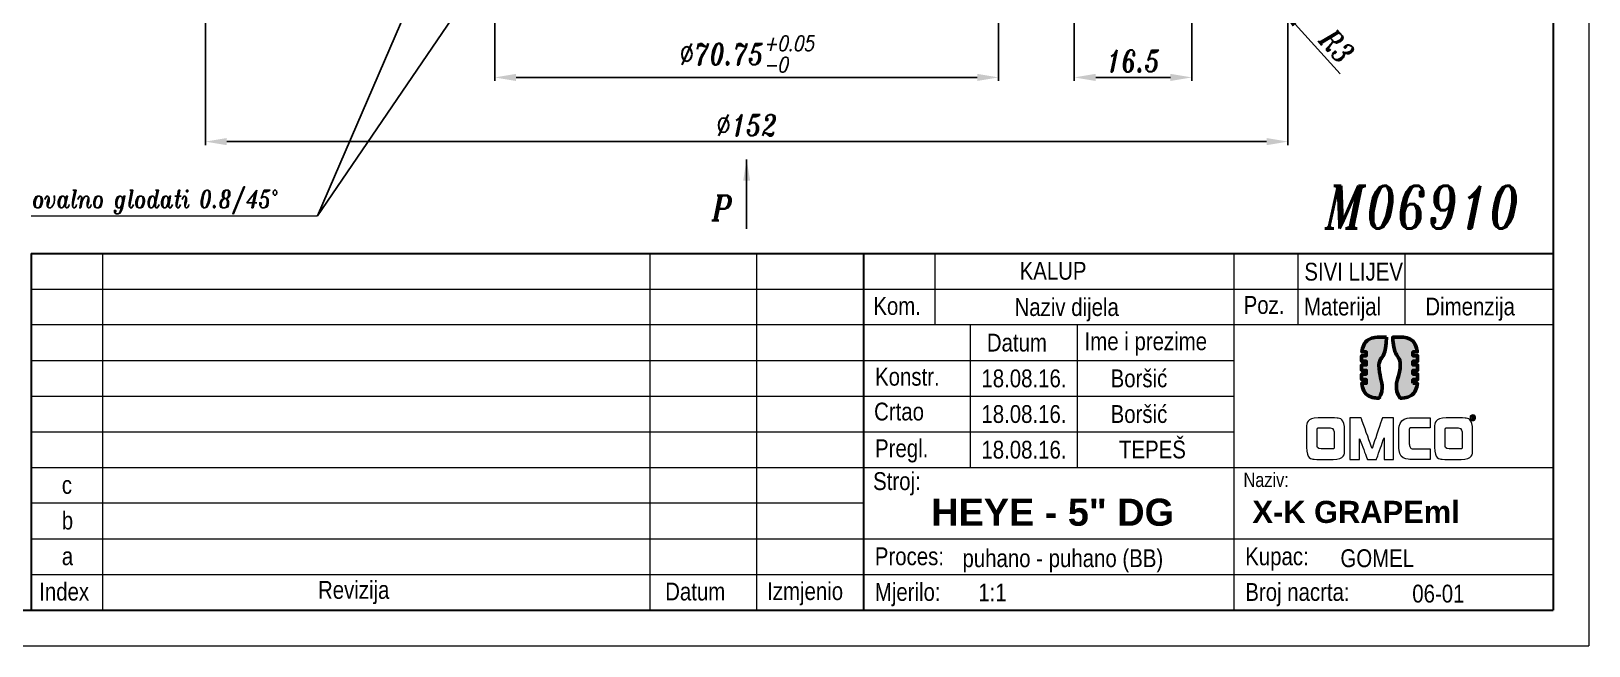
# Model space of a CAD drawing. Extents: x -409 to 884, y -94 to 506.
# Drawn here: x 212.8 to 431.5, y -94.1 to -7.9 of the extents above; entities that cross this region are included whole.
import ezdxf

# ---------------------------------------------------------------- set-up
doc = ezdxf.new("R2010")
doc.units = 0
doc.header["$LTSCALE"] = 7
doc.header["$MEASUREMENT"] = 0
doc.layers.get('0').update_dxf_attribs({"linetype": 'CONTINUOUS', "lineweight": 15})
doc.layers.add('3', color=3, linetype='CONTINUOUS', lineweight=30)
doc.layers.add('4', color=5, linetype='CONTINUOUS', lineweight=50)
doc.styles.add('ITALICT', font='ITALICT.shx', dxfattribs={"width": 0.8, "height": 3})
doc.styles.get("Standard").update_dxf_attribs({"font": 'isocp.shx', "height": 3})
doc.styles.add('style2', font='swissc.ttf')
doc.dimstyles.get("Standard").update_dxf_attribs({"dimtxt": 3, "dimasz": 3, "dimexe": 0.5, "dimexo": 0.5, "dimgap": 0.8, "dimtad": 1, "dimdsep": 46, "dimtxsty": 'ITALICT', "dimcen": 0.09, "dimazin": 2, "dimtfac": 1, "dimtmove": 0, "dimatfit": 3, "dimfxl": 1, "dimtolj": 1, "dimtzin": 0, "dimarcsym": 0})

# ---------------------------------------------------------------- blocks, each defined once
blk = doc.blocks.new('*D34')
at = {"color": 0, "lineweight": -2, "transparency": 16777216}
for p, q in [((277.88, 24.43), (277.88, -14.93)), ((348.63, 24.43), (348.63, -14.93)), ((280.88, -14.43), (345.63, -14.43))]:
    blk.add_line(p, q, dxfattribs=at)
at = {"color": 0, "transparency": 16777216}
for points in [[(280.88, -13.93), (280.88, -14.93), (277.88, -14.43)], [(345.63, -13.93), (345.63, -14.93), (348.63, -14.43)]]:
    blk.add_solid(points, dxfattribs=at)
at = {"color": 0, "transparency": 16777216, "insert": (313.26, -11.15), "char_height": 3, "attachment_point": 5, "style": 'ITALICT'}
blk.add_mtext('\\A1;%%c70.75{}{\\H0.71x;\\C3;\\S+0.05^ -0;}', dxfattribs=at)
blk = doc.blocks.new('*D61')
at = {"color": 0, "lineweight": -2, "transparency": 16777216}
for p, q in [((237.26, -3.02), (237.26, -23.93)), ((389.26, -3.02), (389.26, -23.93)), ((240.26, -23.43), (386.26, -23.43))]:
    blk.add_line(p, q, dxfattribs=at)
at = {"color": 0, "transparency": 16777216}
for points in [[(240.26, -22.93), (240.26, -23.93), (237.26, -23.43)], [(386.26, -22.93), (386.26, -23.93), (389.26, -23.43)]]:
    blk.add_solid(points, dxfattribs=at)
at = {"color": 0, "transparency": 16777216, "insert": (313.26, -21.13), "char_height": 3, "attachment_point": 5, "style": 'ITALICT'}
blk.add_mtext('\\A1;%%c152', dxfattribs=at)
blk = doc.blocks.new('*D90')
at = {"color": 0, "lineweight": -2, "transparency": 16777216}
for p, q in [((359.26, -6.02), (359.26, -14.93)), ((375.76, -6.02), (375.76, -14.93)), ((362.26, -14.43), (372.76, -14.43))]:
    blk.add_line(p, q, dxfattribs=at)
at = {"color": 0, "transparency": 16777216}
for points in [[(362.26, -13.93), (362.26, -14.93), (359.26, -14.43)], [(372.76, -13.93), (372.76, -14.93), (375.76, -14.43)]]:
    blk.add_solid(points, dxfattribs=at)
at = {"color": 0, "transparency": 16777216, "insert": (367.51, -12.13), "char_height": 3, "attachment_point": 5, "style": 'ITALICT'}
blk.add_mtext('\\A1;16.5', dxfattribs=at)
blk = doc.blocks.new('*D91')
at = {"color": 0, "lineweight": -2, "transparency": 16777216}
for p, q in [((386.26, -2.52), (388.27, -4.75)), ((396.58, -13.95), (390.28, -6.98))]:
    blk.add_line(p, q, dxfattribs=at)
at = {"color": 0, "transparency": 16777216}
blk.add_solid([(390.65, -6.64), (389.91, -7.31), (388.27, -4.75)], dxfattribs=at)
at = {"color": 0, "transparency": 16777216, "insert": (396.14, -10.03), "char_height": 3, "attachment_point": 5, "rotation": 312.1208, "style": 'ITALICT'}
blk.add_mtext('\\A1;R3', dxfattribs=at)

msp = doc.modelspace()

# ---------------------------------------------------------------- hatches: boundary and pattern name
at = {"layer": '4'}
h = msp.add_hatch(color=142, dxfattribs=at)
edge = h.paths.add_edge_path()
edge.add_spline(control_points=[(399.6271, -57.3266), (399.6271, -57.3266), (399.6271, -57.3266), (399.6271, -57.3266), (399.6271, -57.3266), (399.8498, -59.2961), (401.5897, -59.3975), (401.8468, -59.3975), (401.8468, -59.3975), (401.8468, -59.3975), (402.0398, -59.3975), (402.0398, -59.3975), (402.0398, -59.3975), (402.9534, -58.0838), (402.0332, -56.1691), (402.0332, -54.8003), (402.0332, -54.8003), (402.0332, -53.7254), (402.9796, -53.4377), (403.0833, -50.8583), (403.0833, -50.8583), (401.9914, -50.8583), (401.9914, -50.8583), (401.9914, -50.8583), (400.1482, -50.8583), (399.728, -52.28), (399.632, -52.9292)], knot_values=[0.8095238, 0.8095238, 0.8095238, 0.8095238, 0.80952381, 0.80952381, 0.80952381, 0.80952381, 0.85714286, 0.85714286, 0.85714286, 0.85714286, 0.9047619, 0.9047619, 0.9047619, 0.90476191, 0.95238095, 0.95238095, 0.95238095, 0.95238095, 1, 1, 1, 1.04761905, 1.04761905, 1.04761905, 1.04761905, 1.0952381, 1.0952381, 1.0952381, 1.0952381], degree=3, periodic=0)
edge.add_spline(control_points=[(399.632, -52.9292), (399.632, -52.9292), (400.257, -52.9292), (400.257, -52.9292)], knot_values=[0.0952381, 0.0952381, 0.0952381, 0.0952381, 0.14285714, 0.14285714, 0.14285714, 0.14285714], degree=3, periodic=0)
edge.add_spline(control_points=[(400.257, -52.9292), (400.257, -52.9292), (400.257, -52.9292), (400.257, -52.9292), (400.257, -52.9292), (400.257, -52.9292), (400.257, -53.4522), (400.257, -53.4522)], knot_values=[0.14285714, 0.14285714, 0.14285714, 0.14285714, 0.14285714, 0.14285714, 0.14285714, 0.14285714, 0.19047619, 0.19047619, 0.19047619, 0.19047619], degree=3, periodic=0)
edge.add_spline(control_points=[(400.257, -53.4522), (400.257, -53.4522), (400.257, -53.4522), (400.257, -53.4522), (400.257, -53.4522), (400.257, -53.4522), (399.6033, -53.4522), (399.6033, -53.4522)], knot_values=[0.19047619, 0.19047619, 0.19047619, 0.19047619, 0.19047619, 0.19047619, 0.19047619, 0.19047619, 0.23809523, 0.23809523, 0.23809523, 0.23809523], degree=3, periodic=0)
edge.add_spline(control_points=[(399.6033, -53.4522), (399.6033, -53.4522), (399.6033, -53.4522), (399.6033, -53.4522), (399.6033, -53.4522), (399.6033, -53.4522), (399.6033, -54.2207), (399.6033, -54.2207)], knot_values=[0.23809523, 0.23809523, 0.23809523, 0.23809523, 0.23809524, 0.23809524, 0.23809524, 0.23809524, 0.28571428, 0.28571428, 0.28571428, 0.28571428], degree=3, periodic=0)
edge.add_spline(control_points=[(399.6033, -54.2207), (399.6033, -54.2207), (399.6033, -54.2207), (399.6033, -54.2207), (399.6033, -54.2207), (399.6033, -54.2207), (400.257, -54.2207), (400.257, -54.2207)], knot_values=[0.28571428, 0.28571428, 0.28571428, 0.28571428, 0.28571429, 0.28571429, 0.28571429, 0.28571429, 0.33333333, 0.33333333, 0.33333333, 0.33333333], degree=3, periodic=0)
edge.add_spline(control_points=[(400.257, -54.2207), (400.257, -54.2207), (400.257, -54.2207), (400.257, -54.2207), (400.257, -54.2207), (400.257, -54.2207), (400.257, -54.7436), (400.257, -54.7436)], knot_values=[0.33333333, 0.33333333, 0.33333333, 0.33333333, 0.33333333, 0.33333333, 0.33333333, 0.33333333, 0.38095238, 0.38095238, 0.38095238, 0.38095238], degree=3, periodic=0)
edge.add_spline(control_points=[(400.257, -54.7436), (400.257, -54.7436), (400.257, -54.7436), (400.257, -54.7436), (400.257, -54.7436), (400.257, -54.7436), (399.6033, -54.7436), (399.6033, -54.7436)], knot_values=[0.38095238, 0.38095238, 0.38095238, 0.38095238, 0.38095238, 0.38095238, 0.38095238, 0.38095238, 0.42857143, 0.42857143, 0.42857143, 0.42857143], degree=3, periodic=0)
edge.add_spline(control_points=[(399.6033, -54.7436), (399.6033, -54.7436), (399.6033, -54.7436), (399.6033, -54.7436), (399.6033, -54.7436), (399.6033, -54.7436), (399.6033, -55.5121), (399.6033, -55.5121)], knot_values=[0.42857143, 0.42857143, 0.42857143, 0.42857143, 0.42857143, 0.42857143, 0.42857143, 0.42857143, 0.47619047, 0.47619047, 0.47619047, 0.47619047], degree=3, periodic=0)
edge.add_spline(control_points=[(399.6033, -55.5121), (399.6033, -55.5121), (399.6033, -55.5121), (399.6033, -55.5121), (399.6033, -55.5121), (399.6033, -55.5121), (400.257, -55.5121), (400.257, -55.5121)], knot_values=[0.47619047, 0.47619047, 0.47619047, 0.47619047, 0.47619048, 0.47619048, 0.47619048, 0.47619048, 0.52380952, 0.52380952, 0.52380952, 0.52380952], degree=3, periodic=0)
edge.add_spline(control_points=[(400.257, -55.5121), (400.257, -55.5121), (400.257, -55.5121), (400.257, -55.5121), (400.257, -55.5121), (400.257, -55.5121), (400.257, -56.0351), (400.257, -56.0351)], knot_values=[0.52380952, 0.52380952, 0.52380952, 0.52380952, 0.52380952, 0.52380952, 0.52380952, 0.52380952, 0.57142857, 0.57142857, 0.57142857, 0.57142857], degree=3, periodic=0)
edge.add_spline(control_points=[(400.257, -56.0351), (400.257, -56.0351), (400.257, -56.0351), (400.257, -56.0351), (400.257, -56.0351), (400.257, -56.0351), (399.6033, -56.0351), (399.6033, -56.0351)], knot_values=[0.57142857, 0.57142857, 0.57142857, 0.57142857, 0.57142857, 0.57142857, 0.57142857, 0.57142857, 0.61904761, 0.61904761, 0.61904761, 0.61904761], degree=3, periodic=0)
edge.add_spline(control_points=[(399.6033, -56.0351), (399.6033, -56.0351), (399.6033, -56.0351), (399.6033, -56.0351), (399.6033, -56.0351), (399.6033, -56.0351), (399.6033, -56.8036), (399.6033, -56.8036)], knot_values=[0.61904761, 0.61904761, 0.61904761, 0.61904761, 0.61904762, 0.61904762, 0.61904762, 0.61904762, 0.66666666, 0.66666666, 0.66666666, 0.66666666], degree=3, periodic=0)
edge.add_spline(control_points=[(399.6033, -56.8036), (399.6033, -56.8036), (399.6033, -56.8036), (399.6033, -56.8036), (399.6033, -56.8036), (399.6033, -56.8036), (400.257, -56.8036), (400.257, -56.8036)], knot_values=[0.66666666, 0.66666666, 0.66666666, 0.66666666, 0.66666667, 0.66666667, 0.66666667, 0.66666667, 0.71428571, 0.71428571, 0.71428571, 0.71428571], degree=3, periodic=0)
edge.add_spline(control_points=[(400.257, -56.8036), (400.257, -56.8036), (400.257, -56.8036), (400.257, -56.8036), (400.257, -56.8036), (400.257, -56.8036), (400.257, -57.3266), (400.257, -57.3266)], knot_values=[0.71428571, 0.71428571, 0.71428571, 0.71428571, 0.71428571, 0.71428571, 0.71428571, 0.71428572, 0.76190476, 0.76190476, 0.76190476, 0.76190476], degree=3, periodic=0)
edge.add_spline(control_points=[(400.257, -57.3266), (400.257, -57.3266), (400.257, -57.3266), (400.257, -57.3266), (400.257, -57.3266), (400.257, -57.3266), (399.6271, -57.3266), (399.6271, -57.3266)], knot_values=[0.76190476, 0.76190476, 0.76190476, 0.76190476, 0.76190476, 0.76190476, 0.76190476, 0.76190476, 0.8095238, 0.8095238, 0.8095238, 0.8095238], degree=3, periodic=0)
h = msp.add_hatch(color=253, dxfattribs=at)
edge = h.paths.add_edge_path()
edge.add_spline(control_points=[(406.7946, -55.5121), (406.7946, -55.5121), (406.7946, -55.5121), (406.7946, -55.5121), (406.7946, -55.5121), (406.7946, -55.5121), (407.4483, -55.5121), (407.4483, -55.5121)], knot_values=[0.23809524, 0.23809524, 0.23809524, 0.23809524, 0.23809524, 0.23809524, 0.23809524, 0.23809524, 0.28571428, 0.28571428, 0.28571428, 0.28571428], degree=3, periodic=0)
edge.add_spline(control_points=[(407.4483, -55.5121), (407.4483, -55.5121), (407.4483, -55.5121), (407.4483, -55.5121), (407.4483, -55.5121), (407.4483, -55.5121), (407.4483, -54.7436), (407.4483, -54.7436)], knot_values=[0.28571428, 0.28571428, 0.28571428, 0.28571428, 0.28571429, 0.28571429, 0.28571429, 0.28571429, 0.33333333, 0.33333333, 0.33333333, 0.33333333], degree=3, periodic=0)
edge.add_spline(control_points=[(407.4483, -54.7436), (407.4483, -54.7436), (407.4483, -54.7436), (407.4483, -54.7436), (407.4483, -54.7436), (407.4483, -54.7436), (406.7946, -54.7436), (406.7946, -54.7436)], knot_values=[0.33333333, 0.33333333, 0.33333333, 0.33333333, 0.33333333, 0.33333333, 0.33333333, 0.33333333, 0.38095237, 0.38095237, 0.38095237, 0.38095237], degree=3, periodic=0)
edge.add_spline(control_points=[(406.7946, -54.7436), (406.7946, -54.7436), (406.7946, -54.7436), (406.7946, -54.7436), (406.7946, -54.7436), (406.7946, -54.7436), (406.7946, -54.2207), (406.7946, -54.2207)], knot_values=[0.38095237, 0.38095237, 0.38095237, 0.38095237, 0.38095238, 0.38095238, 0.38095238, 0.38095238, 0.42857143, 0.42857143, 0.42857143, 0.42857143], degree=3, periodic=0)
edge.add_spline(control_points=[(406.7946, -54.2207), (406.7946, -54.2207), (406.7946, -54.2207), (406.7946, -54.2207), (406.7946, -54.2207), (406.7946, -54.2207), (407.4483, -54.2207), (407.4483, -54.2207)], knot_values=[0.42857143, 0.42857143, 0.42857143, 0.42857143, 0.42857143, 0.42857143, 0.42857143, 0.42857143, 0.47619047, 0.47619047, 0.47619047, 0.47619047], degree=3, periodic=0)
edge.add_spline(control_points=[(407.4483, -54.2207), (407.4483, -54.2207), (407.4483, -54.2207), (407.4483, -54.2207), (407.4483, -54.2207), (407.4483, -54.2207), (407.4483, -53.4522), (407.4483, -53.4522)], knot_values=[0.47619047, 0.47619047, 0.47619047, 0.47619047, 0.47619048, 0.47619048, 0.47619048, 0.47619048, 0.52380952, 0.52380952, 0.52380952, 0.52380952], degree=3, periodic=0)
edge.add_spline(control_points=[(407.4483, -53.4522), (407.4483, -53.4522), (407.4483, -53.4522), (407.4483, -53.4522), (407.4483, -53.4522), (407.4483, -53.4522), (406.7946, -53.4522), (406.7946, -53.4522)], knot_values=[0.52380952, 0.52380952, 0.52380952, 0.52380952, 0.52380952, 0.52380952, 0.52380952, 0.52380952, 0.57142857, 0.57142857, 0.57142857, 0.57142857], degree=3, periodic=0)
edge.add_spline(control_points=[(406.7946, -53.4522), (406.7946, -53.4522), (406.7946, -53.4522), (406.7946, -53.4522), (406.7946, -53.4522), (406.7946, -53.4522), (406.7946, -52.9292), (406.7946, -52.9292)], knot_values=[0.57142857, 0.57142857, 0.57142857, 0.57142857, 0.57142857, 0.57142857, 0.57142857, 0.57142857, 0.61904761, 0.61904761, 0.61904761, 0.61904761], degree=3, periodic=0)
edge.add_spline(control_points=[(406.7946, -52.9292), (406.7946, -52.9292), (406.7946, -52.9292), (406.7946, -52.9292), (406.7946, -52.9292), (406.7946, -52.9292), (407.4226, -52.9292), (407.4226, -52.9292)], knot_values=[0.61904761, 0.61904761, 0.61904761, 0.61904761, 0.61904762, 0.61904762, 0.61904762, 0.61904762, 0.66666666, 0.66666666, 0.66666666, 0.66666666], degree=3, periodic=0)
edge.add_spline(control_points=[(407.4226, -52.9292), (407.4226, -52.9292), (407.4226, -52.9292), (407.4226, -52.9292), (407.4226, -52.9292), (407.1927, -50.9726), (405.4614, -50.8583), (405.2048, -50.8583), (405.2048, -50.8583), (405.2048, -50.8583), (403.968, -50.8583), (403.968, -50.8583)], knot_values=[0.66666666, 0.66666666, 0.66666666, 0.66666666, 0.66666667, 0.66666667, 0.66666667, 0.66666667, 0.71428571, 0.71428571, 0.71428571, 0.71428572, 0.76190476, 0.76190476, 0.76190476, 0.76190476], degree=3, periodic=0)
edge.add_spline(control_points=[(403.968, -50.8583), (403.968, -50.8583), (403.968, -50.8583), (403.968, -50.8583), (403.968, -50.8583), (404.0718, -53.4377), (405.0187, -53.7254), (405.0187, -54.8003), (405.0187, -54.8003), (405.0187, -56.1691), (404.0982, -58.0838), (405.0118, -59.3975), (405.0118, -59.3975), (405.0118, -59.3975), (405.0745, -59.3975), (405.0745, -59.3975), (405.0745, -59.3975), (406.9177, -59.3975), (407.3294, -57.9758), (407.4214, -57.3266)], knot_values=[0.76190476, 0.76190476, 0.76190476, 0.76190476, 0.76190476, 0.76190476, 0.76190476, 0.76190476, 0.80952381, 0.80952381, 0.80952381, 0.80952381, 0.85714286, 0.85714286, 0.85714286, 0.85714286, 0.9047619, 0.9047619, 0.9047619, 0.90476191, 0.95238095, 0.95238095, 0.95238095, 0.95238095], degree=3, periodic=0)
edge.add_spline(control_points=[(407.4214, -57.3266), (407.4214, -57.3266), (406.7946, -57.3266), (406.7946, -57.3266), (406.7946, -57.3266), (406.7946, -56.8036), (406.7946, -56.8036)], knot_values=[0.95238095, 0.95238095, 0.95238095, 0.95238095, 1, 1, 1, 1.04761905, 1.04761905, 1.04761905, 1.04761905], degree=3, periodic=0)
edge.add_spline(control_points=[(406.7946, -56.8036), (406.7946, -56.8036), (406.7946, -56.8036), (406.7946, -56.8036), (406.7946, -56.8036), (406.7946, -56.8036), (407.4483, -56.8036), (407.4483, -56.8036)], knot_values=[0.04761905, 0.04761905, 0.04761905, 0.04761905, 0.04761905, 0.04761905, 0.04761905, 0.04761905, 0.09523809, 0.09523809, 0.09523809, 0.09523809], degree=3, periodic=0)
edge.add_spline(control_points=[(407.4483, -56.8036), (407.4483, -56.8036), (407.4483, -56.8036), (407.4483, -56.8036), (407.4483, -56.8036), (407.4483, -56.8036), (407.4483, -56.0351), (407.4483, -56.0351)], knot_values=[0.09523809, 0.09523809, 0.09523809, 0.09523809, 0.0952381, 0.0952381, 0.0952381, 0.0952381, 0.14285714, 0.14285714, 0.14285714, 0.14285714], degree=3, periodic=0)
edge.add_spline(control_points=[(407.4483, -56.0351), (407.4483, -56.0351), (407.4483, -56.0351), (407.4483, -56.0351), (407.4483, -56.0351), (407.4483, -56.0351), (406.7946, -56.0351), (406.7946, -56.0351)], knot_values=[0.14285714, 0.14285714, 0.14285714, 0.14285714, 0.14285714, 0.14285714, 0.14285714, 0.14285714, 0.19047619, 0.19047619, 0.19047619, 0.19047619], degree=3, periodic=0)
edge.add_spline(control_points=[(406.7946, -56.0351), (406.7946, -56.0351), (406.7946, -56.0351), (406.7946, -56.0351), (406.7946, -56.0351), (406.7946, -56.0351), (406.7946, -55.5121), (406.7946, -55.5121)], knot_values=[0.19047619, 0.19047619, 0.19047619, 0.19047619, 0.19047619, 0.19047619, 0.19047619, 0.19047619, 0.23809524, 0.23809524, 0.23809524, 0.23809524], degree=3, periodic=0)

# ---------------------------------------------------------------- linework, layer by layer
for p, q in [((431.4997, 506.465), (431.4997, -94.1371)), ((212.8033, -33.8259), (253.0023, -33.8259)), ((222.8161, -39.1371), (222.8161, -89.1371)), ((299.6579, -39.1371), (299.6579, -89.1371)), ((314.6579, -39.1371), (314.6579, -89.1371)), ((339.6579, -39.1371), (339.6579, -49.1371)), ((381.6579, -39.1371), (381.6579, -89.1371)), ((390.6579, -39.1371), (390.6579, -49.1371)), ((405.6579, -39.1371), (405.6579, -49.1371)), ((212.8161, -44.1371), (426.4997, -44.1371)), ((426.4997, -49.1371), (212.8161, -49.1371)), ((344.6579, -49.1371), (344.6579, -69.1371)), ((359.6579, -49.1371), (359.6579, -69.1371)), ((212.8161, -54.1371), (381.6579, -54.1371)), ((212.8161, -59.1371), (381.6579, -59.1371)), ((212.8161, -64.1371), (381.6579, -64.1371)), ((212.8161, -69.1371), (426.4997, -69.1371)), ((329.6579, -74.1371), (212.8161, -74.1371)), ((212.8161, -79.1371), (426.4997, -79.1371)), ((212.8161, -84.1371), (426.4997, -84.1371)), ((11.4997, -94.1371), (431.4997, -94.1371))]:
    msp.add_line(p, q)
for points, knots in [([(395.5926, -67.9977), (395.5926, -67.9977), (393.395, -67.9977), (393.395, -67.9977), (393.395, -67.9977), (393.2078, -67.9977), (391.8675, -67.9191), (391.8675, -66.2929), (391.8675, -66.2929), (391.8675, -66.2929), (391.8675, -63.8095), (391.8675, -63.8095), (391.8675, -63.8095), (391.8675, -63.8095), (391.8675, -62.1834), (393.4934, -62.1834), (393.4934, -62.1834), (393.4934, -62.1834), (395.6813, -62.1834), (395.6813, -62.1834), (395.6813, -62.1834), (395.8685, -62.1834), (397.2088, -62.2722), (397.2088, -63.8982), (397.2088, -63.8982), (397.2088, -63.8982), (397.2088, -66.3717), (397.2088, -66.3717), (397.2088, -66.3717), (397.2088, -66.3717), (397.2187, -67.9977), (395.5926, -67.9977)], [0, 0, 0, 0, 0.125, 0.125, 0.125, 0.1875, 0.25, 0.25, 0.25, 0.3125, 0.375, 0.375, 0.375, 0.4375, 0.5, 0.5, 0.5, 0.5625, 0.625, 0.625, 0.625, 0.6875, 0.75, 0.75, 0.75, 0.8125, 0.875, 0.875, 0.875, 0.9375, 1, 1, 1, 1]), ([(402.7472, -67.9977), (402.7472, -67.9977), (402.7472, -64.9526), (402.7472, -64.9526), (402.7472, -64.9526), (402.7472, -64.9526), (401.6829, -67.9977), (401.6829, -67.9977), (401.6829, -67.9977), (401.6829, -67.9977), (400.4017, -67.9977), (400.4017, -67.9977), (400.4017, -67.9977), (400.4017, -67.9977), (399.3178, -65.0904), (399.3178, -65.0904), (399.3178, -65.0904), (399.3178, -65.0904), (399.3178, -67.9977), (399.3178, -67.9977), (399.3178, -67.9977), (399.3178, -67.9977), (397.9478, -67.9977), (397.9478, -67.9977), (397.9478, -67.9977), (397.9478, -67.9977), (397.9478, -62.1834), (397.9478, -62.1834), (397.9478, -62.1834), (397.9478, -62.1834), (399.5344, -62.1834), (399.5344, -62.1834), (399.5344, -62.1834), (399.5344, -62.1834), (401.0619, -66.4704), (401.0619, -66.4704), (401.0619, -66.4704), (401.0619, -66.4704), (402.5205, -62.1834), (402.5205, -62.1834), (402.5205, -62.1834), (402.5205, -62.1834), (404.0778, -62.1834), (404.0778, -62.1834), (404.0778, -62.1834), (404.0778, -62.1834), (404.0778, -67.9977), (404.0778, -67.9977), (404.0778, -67.9977), (404.0778, -67.9977), (402.7472, -67.9977), (402.7472, -67.9977)], [0, 0, 0, 0, 0.07692308, 0.07692308, 0.07692308, 0.11538462, 0.15384615, 0.15384615, 0.15384615, 0.19230769, 0.23076923, 0.23076923, 0.23076923, 0.26923077, 0.30769231, 0.30769231, 0.30769231, 0.34615385, 0.38461538, 0.38461538, 0.38461538, 0.42307692, 0.46153846, 0.46153846, 0.46153846, 0.5, 0.53846154, 0.53846154, 0.53846154, 0.57692308, 0.61538462, 0.61538462, 0.61538462, 0.65384615, 0.69230769, 0.69230769, 0.69230769, 0.73076923, 0.76923077, 0.76923077, 0.76923077, 0.80769231, 0.84615385, 0.84615385, 0.84615385, 0.88461538, 0.92307692, 0.92307692, 0.92307692, 0.96153846, 1, 1, 1, 1]), ([(409.2024, -66.5197), (409.2024, -66.5197), (406.8665, -66.5197), (406.8665, -66.5197), (406.8665, -66.5197), (406.2948, -66.5197), (406.2948, -65.8592), (406.2948, -65.8592), (406.2948, -65.8592), (406.2948, -65.8592), (406.2948, -63.7602), (406.2948, -63.7602), (406.2948, -63.7602), (406.2948, -63.573), (406.4822, -63.5632), (406.4822, -63.5632), (406.4822, -63.5632), (406.4822, -63.5632), (409.2024, -63.5632), (409.2024, -63.5632), (409.2024, -63.5632), (409.2024, -63.5632), (409.2024, -62.1834), (409.2024, -62.1834), (409.2024, -62.1834), (409.2024, -62.1834), (406.4429, -62.1834), (406.4429, -62.1834), (406.4429, -62.1834), (404.8168, -62.1834), (404.8168, -63.8095), (404.8168, -63.8095), (404.8168, -63.8095), (404.8168, -63.8095), (404.8168, -66.2929), (404.8168, -66.2929), (404.8168, -66.2929), (404.8168, -67.9191), (406.157, -67.9977), (406.3442, -67.9977), (406.3442, -67.9977), (406.3442, -67.9977), (409.2024, -67.9977), (409.2024, -67.9977), (409.2024, -67.9977), (409.2024, -67.9977), (409.2024, -66.5197), (409.2024, -66.5197)], [0, 0, 0, 0, 0.08333333, 0.08333333, 0.08333333, 0.125, 0.16666667, 0.16666667, 0.16666667, 0.20833333, 0.25, 0.25, 0.25, 0.29166667, 0.33333333, 0.33333333, 0.33333333, 0.375, 0.41666667, 0.41666667, 0.41666667, 0.45833333, 0.5, 0.5, 0.5, 0.54166667, 0.58333333, 0.58333333, 0.58333333, 0.625, 0.66666667, 0.66666667, 0.66666667, 0.70833333, 0.75, 0.75, 0.75, 0.79166667, 0.83333333, 0.83333333, 0.83333333, 0.875, 0.91666667, 0.91666667, 0.91666667, 0.95833333, 1, 1, 1, 1]), ([(413.5678, -67.9977), (413.5678, -67.9977), (411.3702, -67.9977), (411.3702, -67.9977), (411.3702, -67.9977), (411.183, -67.9977), (409.8429, -67.9191), (409.8429, -66.2929), (409.8429, -66.2929), (409.8429, -66.2929), (409.843, -63.8095), (409.843, -63.8095), (409.843, -63.8095), (409.843, -63.8095), (409.8429, -62.1834), (411.4688, -62.1834), (411.4688, -62.1834), (411.4688, -62.1834), (413.6567, -62.1834), (413.6567, -62.1834), (413.6567, -62.1834), (413.8438, -62.1834), (415.1841, -62.2722), (415.1841, -63.8982), (415.1841, -63.8982), (415.1841, -63.8982), (415.1841, -66.3717), (415.1841, -66.3717), (415.1841, -66.3717), (415.1841, -66.3717), (415.1939, -67.9977), (413.5678, -67.9977)], [0, 0, 0, 0, 0.125, 0.125, 0.125, 0.1875, 0.25, 0.25, 0.25, 0.3125, 0.375, 0.375, 0.375, 0.4375, 0.5, 0.5, 0.5, 0.5625, 0.625, 0.625, 0.625, 0.6875, 0.75, 0.75, 0.75, 0.8125, 0.875, 0.875, 0.875, 0.9375, 1, 1, 1, 1]), ([(415.2073, -62.5524), (414.9908, -62.5524), (414.8151, -62.3765), (414.8151, -62.1602), (414.8151, -62.1602), (414.8151, -61.9438), (414.9908, -61.768), (415.2073, -61.768), (415.2073, -61.768), (415.4238, -61.768), (415.5996, -61.9438), (415.5996, -62.1602), (415.5996, -62.1602), (415.5996, -62.3765), (415.4238, -62.5524), (415.2073, -62.5524)], [0, 0, 0, 0, 0.25, 0.25, 0.25, 0.375, 0.5, 0.5, 0.5, 0.625, 0.75, 0.75, 0.75, 0.875, 1, 1, 1, 1]), ([(415.2073, -61.8544), (415.0396, -61.8544), (414.9016, -61.9924), (414.9016, -62.1602), (414.9016, -62.1602), (414.9016, -62.3279), (415.0396, -62.4657), (415.2073, -62.4657), (415.2073, -62.4657), (415.3751, -62.4657), (415.5131, -62.3279), (415.5131, -62.1602), (415.5131, -62.1602), (415.5131, -61.9924), (415.3751, -61.8544), (415.2073, -61.8544)], [0, 0, 0, 0, 0.25, 0.25, 0.25, 0.375, 0.5, 0.5, 0.5, 0.625, 0.75, 0.75, 0.75, 0.875, 1, 1, 1, 1]), ([(415.2965, -62.2277), (415.2965, -62.2277), (415.3778, -62.352), (415.3778, -62.352), (415.3778, -62.352), (415.3778, -62.352), (415.2695, -62.352), (415.2695, -62.352), (415.2695, -62.352), (415.2695, -62.352), (415.202, -62.2413), (415.202, -62.2413), (415.202, -62.2413), (415.202, -62.2413), (415.1585, -62.2413), (415.1585, -62.2413), (415.1585, -62.2413), (415.1585, -62.2413), (415.1585, -62.352), (415.1585, -62.352), (415.1585, -62.352), (415.1585, -62.352), (415.0612, -62.352), (415.0612, -62.352), (415.0612, -62.352), (415.0612, -62.352), (415.0612, -61.9546), (415.0612, -61.9546), (415.0612, -61.9546), (415.0612, -61.9546), (415.2344, -61.9546), (415.2344, -61.9546), (415.2344, -61.9546), (415.2668, -61.9546), (415.3859, -61.9546), (415.3859, -62.0978), (415.3859, -62.0978), (415.3859, -62.1735), (415.34, -62.2113), (415.2965, -62.2277)], [0, 0, 0, 0, 0.1, 0.1, 0.1, 0.15, 0.2, 0.2, 0.2, 0.25, 0.3, 0.3, 0.3, 0.35, 0.4, 0.4, 0.4, 0.45, 0.5, 0.5, 0.5, 0.55, 0.6, 0.6, 0.6, 0.65, 0.7, 0.7, 0.7, 0.75, 0.8, 0.8, 0.8, 0.85, 0.9, 0.9, 0.9, 0.95, 1, 1, 1, 1]), ([(415.21, -62.0383), (415.21, -62.0383), (415.1585, -62.0383), (415.1585, -62.0383), (415.1585, -62.0383), (415.1585, -62.0383), (415.1585, -62.1627), (415.1585, -62.1627), (415.1585, -62.1627), (415.1585, -62.1627), (415.21, -62.1627), (415.21, -62.1627), (415.21, -62.1627), (415.2614, -62.1627), (415.283, -62.1438), (415.283, -62.0978), (415.283, -62.0978), (415.283, -62.0519), (415.2614, -62.0383), (415.21, -62.0383)], [0, 0, 0, 0, 0.2, 0.2, 0.2, 0.3, 0.4, 0.4, 0.4, 0.5, 0.6, 0.6, 0.6, 0.7, 0.8, 0.8, 0.8, 0.9, 1, 1, 1, 1]), ([(395.7305, -64.2332), (395.7305, -64.2332), (395.7305, -63.5632), (395.159, -63.5632), (395.159, -63.5632), (395.159, -63.5632), (393.533, -63.5632), (393.533, -63.5632), (393.533, -63.5632), (393.533, -63.5632), (393.3457, -63.573), (393.3457, -63.7602), (393.3457, -63.7602), (393.3457, -63.7602), (393.3457, -65.8592), (393.3457, -65.8592), (393.3457, -65.8592), (393.3457, -65.8592), (393.3457, -66.5197), (393.9173, -66.5197), (393.9173, -66.5197), (393.9173, -66.5197), (395.5433, -66.5197), (395.5433, -66.5197), (395.5433, -66.5197), (395.5433, -66.5197), (395.7305, -66.5197), (395.7305, -66.3324), (395.7305, -66.3324), (395.7305, -66.3324), (395.7305, -64.2332), (395.7305, -64.2332)], [0, 0, 0, 0, 0.125, 0.125, 0.125, 0.1875, 0.25, 0.25, 0.25, 0.3125, 0.375, 0.375, 0.375, 0.4375, 0.5, 0.5, 0.5, 0.5625, 0.625, 0.625, 0.625, 0.6875, 0.75, 0.75, 0.75, 0.8125, 0.875, 0.875, 0.875, 0.9375, 1, 1, 1, 1]), ([(413.7058, -64.2332), (413.7058, -64.2332), (413.7058, -63.5632), (413.1342, -63.5632), (413.1342, -63.5632), (413.1342, -63.5632), (411.5083, -63.5632), (411.5083, -63.5632), (411.5083, -63.5632), (411.5083, -63.5632), (411.3209, -63.573), (411.3209, -63.7602), (411.3209, -63.7602), (411.3209, -63.7602), (411.3209, -65.8592), (411.3209, -65.8592), (411.3209, -65.8592), (411.3209, -65.8592), (411.3209, -66.5197), (411.8926, -66.5197), (411.8926, -66.5197), (411.8926, -66.5197), (413.5186, -66.5197), (413.5186, -66.5197), (413.5186, -66.5197), (413.5186, -66.5197), (413.7058, -66.5197), (413.7058, -66.3324), (413.7058, -66.3324), (413.7058, -66.3324), (413.7058, -64.2332), (413.7058, -64.2332)], [0, 0, 0, 0, 0.125, 0.125, 0.125, 0.1875, 0.25, 0.25, 0.25, 0.3125, 0.375, 0.375, 0.375, 0.4375, 0.5, 0.5, 0.5, 0.5625, 0.625, 0.625, 0.625, 0.6875, 0.75, 0.75, 0.75, 0.8125, 0.875, 0.875, 0.875, 0.9375, 1, 1, 1, 1])]:
    msp.add_open_spline(points, degree=3, knots=knots)
at = {"layer": '3'}
for p, q in [((426.4997, 501.465), (426.4997, -89.1371)), ((212.8161, -39.1371), (426.4997, -39.1371)), ((212.8161, -39.1371), (212.8161, -89.1371)), ((329.6579, -39.1371), (329.6579, -89.1371)), ((426.4997, -39.1371), (426.4997, -89.1371)), ((31.4997, -89.1371), (426.4997, -89.1371)), ((212.8161, -89.1371), (426.4997, -89.1371))]:
    msp.add_line(p, q, dxfattribs=at)
at = {"layer": '4', "color": 142}
msp.add_open_spline([(403.0833, -50.8583), (403.0833, -50.8583), (401.9914, -50.8583), (401.9914, -50.8583), (401.9914, -50.8583), (400.1482, -50.8583), (399.728, -52.28), (399.632, -52.9292), (399.632, -52.9292), (399.632, -52.9292), (400.257, -52.9292), (400.257, -52.9292), (400.257, -52.9292), (400.257, -52.9292), (400.257, -53.4522), (400.257, -53.4522), (400.257, -53.4522), (400.257, -53.4522), (399.6033, -53.4522), (399.6033, -53.4522), (399.6033, -53.4522), (399.6033, -53.4522), (399.6033, -54.2207), (399.6033, -54.2207), (399.6033, -54.2207), (399.6033, -54.2207), (400.257, -54.2207), (400.257, -54.2207), (400.257, -54.2207), (400.257, -54.2207), (400.257, -54.7436), (400.257, -54.7436), (400.257, -54.7436), (400.257, -54.7436), (399.6033, -54.7436), (399.6033, -54.7436), (399.6033, -54.7436), (399.6033, -54.7436), (399.6033, -55.5121), (399.6033, -55.5121), (399.6033, -55.5121), (399.6033, -55.5121), (400.257, -55.5121), (400.257, -55.5121), (400.257, -55.5121), (400.257, -55.5121), (400.257, -56.0351), (400.257, -56.0351), (400.257, -56.0351), (400.257, -56.0351), (399.6033, -56.0351), (399.6033, -56.0351), (399.6033, -56.0351), (399.6033, -56.0351), (399.6033, -56.8036), (399.6033, -56.8036), (399.6033, -56.8036), (399.6033, -56.8036), (400.257, -56.8036), (400.257, -56.8036), (400.257, -56.8036), (400.257, -56.8036), (400.257, -57.3266), (400.257, -57.3266), (400.257, -57.3266), (400.257, -57.3266), (399.6271, -57.3266), (399.6271, -57.3266), (399.6271, -57.3266), (399.8498, -59.2961), (401.5897, -59.3975), (401.8468, -59.3975), (401.8468, -59.3975), (401.8468, -59.3975), (402.0398, -59.3975), (402.0398, -59.3975), (402.0398, -59.3975), (402.9534, -58.0838), (402.0332, -56.1691), (402.0332, -54.8003), (402.0332, -54.8003), (402.0332, -53.7254), (402.9796, -53.4377), (403.0833, -50.8583)], degree=3, knots=[0, 0, 0, 0, 0.04761905, 0.04761905, 0.04761905, 0.07142857, 0.0952381, 0.0952381, 0.0952381, 0.11904762, 0.14285714, 0.14285714, 0.14285714, 0.16666667, 0.19047619, 0.19047619, 0.19047619, 0.21428571, 0.23809524, 0.23809524, 0.23809524, 0.26190476, 0.28571429, 0.28571429, 0.28571429, 0.30952381, 0.33333333, 0.33333333, 0.33333333, 0.35714286, 0.38095238, 0.38095238, 0.38095238, 0.4047619, 0.42857143, 0.42857143, 0.42857143, 0.45238095, 0.47619048, 0.47619048, 0.47619048, 0.5, 0.52380952, 0.52380952, 0.52380952, 0.54761905, 0.57142857, 0.57142857, 0.57142857, 0.5952381, 0.61904762, 0.61904762, 0.61904762, 0.64285714, 0.66666667, 0.66666667, 0.66666667, 0.69047619, 0.71428571, 0.71428571, 0.71428571, 0.73809524, 0.76190476, 0.76190476, 0.76190476, 0.78571429, 0.80952381, 0.80952381, 0.80952381, 0.83333333, 0.85714286, 0.85714286, 0.85714286, 0.88095238, 0.9047619, 0.9047619, 0.9047619, 0.92857143, 0.95238095, 0.95238095, 0.95238095, 0.97619048, 1, 1, 1, 1], dxfattribs=at)
at = {"layer": '4', "color": 253}
msp.add_open_spline([(406.7946, -57.3266), (406.7946, -57.3266), (406.7946, -56.8036), (406.7946, -56.8036), (406.7946, -56.8036), (406.7946, -56.8036), (407.4483, -56.8036), (407.4483, -56.8036), (407.4483, -56.8036), (407.4483, -56.8036), (407.4483, -56.0351), (407.4483, -56.0351), (407.4483, -56.0351), (407.4483, -56.0351), (406.7946, -56.0351), (406.7946, -56.0351), (406.7946, -56.0351), (406.7946, -56.0351), (406.7946, -55.5121), (406.7946, -55.5121), (406.7946, -55.5121), (406.7946, -55.5121), (407.4483, -55.5121), (407.4483, -55.5121), (407.4483, -55.5121), (407.4483, -55.5121), (407.4483, -54.7436), (407.4483, -54.7436), (407.4483, -54.7436), (407.4483, -54.7436), (406.7946, -54.7436), (406.7946, -54.7436), (406.7946, -54.7436), (406.7946, -54.7436), (406.7946, -54.2207), (406.7946, -54.2207), (406.7946, -54.2207), (406.7946, -54.2207), (407.4483, -54.2207), (407.4483, -54.2207), (407.4483, -54.2207), (407.4483, -54.2207), (407.4483, -53.4522), (407.4483, -53.4522), (407.4483, -53.4522), (407.4483, -53.4522), (406.7946, -53.4522), (406.7946, -53.4522), (406.7946, -53.4522), (406.7946, -53.4522), (406.7946, -52.9292), (406.7946, -52.9292), (406.7946, -52.9292), (406.7946, -52.9292), (407.4226, -52.9292), (407.4226, -52.9292), (407.4226, -52.9292), (407.1927, -50.9726), (405.4614, -50.8583), (405.2048, -50.8583), (405.2048, -50.8583), (405.2048, -50.8583), (403.968, -50.8583), (403.968, -50.8583), (403.968, -50.8583), (404.0718, -53.4377), (405.0187, -53.7254), (405.0187, -54.8003), (405.0187, -54.8003), (405.0187, -56.1691), (404.0982, -58.0838), (405.0118, -59.3975), (405.0118, -59.3975), (405.0118, -59.3975), (405.0745, -59.3975), (405.0745, -59.3975), (405.0745, -59.3975), (406.9177, -59.3975), (407.3294, -57.9758), (407.4214, -57.3266), (407.4214, -57.3266), (407.4214, -57.3266), (406.7946, -57.3266), (406.7946, -57.3266)], degree=3, knots=[0, 0, 0, 0, 0.04761905, 0.04761905, 0.04761905, 0.07142857, 0.0952381, 0.0952381, 0.0952381, 0.11904762, 0.14285714, 0.14285714, 0.14285714, 0.16666667, 0.19047619, 0.19047619, 0.19047619, 0.21428571, 0.23809524, 0.23809524, 0.23809524, 0.26190476, 0.28571429, 0.28571429, 0.28571429, 0.30952381, 0.33333333, 0.33333333, 0.33333333, 0.35714286, 0.38095238, 0.38095238, 0.38095238, 0.4047619, 0.42857143, 0.42857143, 0.42857143, 0.45238095, 0.47619048, 0.47619048, 0.47619048, 0.5, 0.52380952, 0.52380952, 0.52380952, 0.54761905, 0.57142857, 0.57142857, 0.57142857, 0.5952381, 0.61904762, 0.61904762, 0.61904762, 0.64285714, 0.66666667, 0.66666667, 0.66666667, 0.69047619, 0.71428571, 0.71428571, 0.71428571, 0.73809524, 0.76190476, 0.76190476, 0.76190476, 0.78571429, 0.80952381, 0.80952381, 0.80952381, 0.83333333, 0.85714286, 0.85714286, 0.85714286, 0.88095238, 0.9047619, 0.9047619, 0.9047619, 0.92857143, 0.95238095, 0.95238095, 0.95238095, 0.97619048, 1, 1, 1, 1], dxfattribs=at)

# ---------------------------------------------------------------- texts
at = {"style": 'ITALICT', "width": 0.8}
for s, height, p in [('ovalno glodati 0.8/45%%d', 2.5, (212.9295, -32.7292)), ('M06910', 6, (394.4453, -35.6309)), ('P', 3.5, (308.386, -34.5052))]:
    msp.add_text(s, height=height, dxfattribs=at).set_placement(p)
at = {"style": 'style2'}
for s, height, p in [('KALUP', 2.5, (351.5836, -42.7969)), ('SIVI LIJEV', 2.5, (391.5587, -42.9214)), ('Kom.', 2.5, (331.042, -47.7322)), ('Naziv dijela', 2.5, (350.8703, -47.8833)), ('Poz.', 2.5, (383.0367, -47.5867)), ('Materijal', 2.5, (391.5127, -47.8085)), ('Dimenzija', 2.5, (408.5524, -47.804)), ('Ime i prezime', 2.5, (360.706, -52.6783)), ('Datum', 2.5, (346.9823, -52.8664)), ('Konstr.', 2.5, (331.2841, -57.6522)), ('18.08.16.', 2.5, (346.2169, -57.8825)), ('Boršić', 2.5, (364.3597, -57.8825)), ('Crtao', 2.5, (331.1511, -62.5351)), ('18.08.16.', 2.5, (346.2169, -62.8825)), ('Boršić', 2.5, (364.3597, -62.8825)), ('Pregl.', 2.5, (331.2841, -67.6839)), ('18.08.16.', 2.5, (346.2169, -67.8825)), ('TEPEŠ', 2.5, (365.5371, -67.8566)), ('Stroj:', 2.5, (331.0118, -72.2925)), ('Naziv:', 2, (383.0118, -71.8652)), ('c', 2.5, (217.1073, -72.8232)), ('b', 2.5, (217.1073, -77.8232)), ('a', 2.5, (217.1073, -82.8232)), ('Proces:', 2.5, (331.254, -82.8327)), ('puhano - puhano (BB)', 2.5, (343.5599, -83.1014)), ('Kupac:', 2.5, (383.254, -82.8327)), ('GOMEL', 2.5, (396.621, -83.1014)), ('Index', 2.5, (213.9321, -87.7887)), ('Revizija', 2.5, (253.0774, -87.5431)), ('Datum', 2.5, (301.8199, -87.7714)), ('Izmjenio', 2.5, (316.1326, -87.7136)), ('Mjerilo:', 2.5, (331.254, -87.8327)), ('Broj nacrta:', 2.5, (383.267, -87.8356)), ('1:1', 2.5, (345.7779, -87.9087)), ('06-01', 2.5, (406.7101, -88.0671))]:
    msp.add_text(s, height=height, dxfattribs=at).set_placement(p)
at = {"attachment_point": 1}
for s, insert, char_height, width in [('{\\fArial|b1|i0|c238|p34;HEYE - 5" DG}', (339.1811, -73.5025), 3.8, 38.107033), ('{\\fArial|b1|i0|c238|p34;X-K GRAPEml}', (384.2625, -73.8049), 3.1, 44.186058)]:
    msp.add_mtext(s, dxfattribs=dict(at, insert=insert, char_height=char_height, width=width))

# ---------------------------------------------------------------- dimensions: what is measured, and where the dimension line sits
dim = msp.add_linear_dim(base=(348.6311, -14.4335), p1=(277.8811, 24.9253), p2=(348.6311, 24.9253), text='%%c<>{}{\\H0.71x;\\C3;\\S+0.05^ -0;}', dimstyle='Standard', override={"dimtp": 0.05, "dimtm": 0, "dimtmove": 0})
dim.commit()
dim.dimension.update_dxf_attribs({"geometry": '*D34', "text_midpoint": (313.2561, -11.1485)})
dim = msp.add_linear_dim(base=(389.2561, -23.4335), p1=(237.2561, -2.5247), p2=(389.2561, -2.5247), text='%%c<>', dimstyle='Standard', override={"dimtmove": 0})
dim.commit()
dim.dimension.update_dxf_attribs({"geometry": '*D61', "text_midpoint": (313.2561, -23.4335), "dimtype": 160})
dim = msp.add_radius_dim(center=(386.2561, -2.5247), mpoint=(388.2682, -4.7499), dimstyle='Standard')
dim.commit()
dim.dimension.update_dxf_attribs({"geometry": '*D91', "text_midpoint": (396.1445, -10.0312)})
dim = msp.add_linear_dim(base=(375.7561, -14.4335), p1=(359.2561, -5.5247), p2=(375.7561, -5.5247), dimstyle='Standard')
dim.commit()
dim.dimension.update_dxf_attribs({"geometry": '*D90', "text_midpoint": (367.5061, -12.1335)})

# ---------------------------------------------------------------- leaders
for points in [[(270.3581, 6.3458), (253.0023, -33.8259)], [(276.7061, 0.8909), (253.0023, -33.8259)], [(313.2561, -25.9265), (313.2561, -35.6577)]]:
    msp.add_leader(points, dimstyle='Standard', override={"dimgap": 0.7, "dimtad": 0})

doc.saveas('drawing.dxf')
